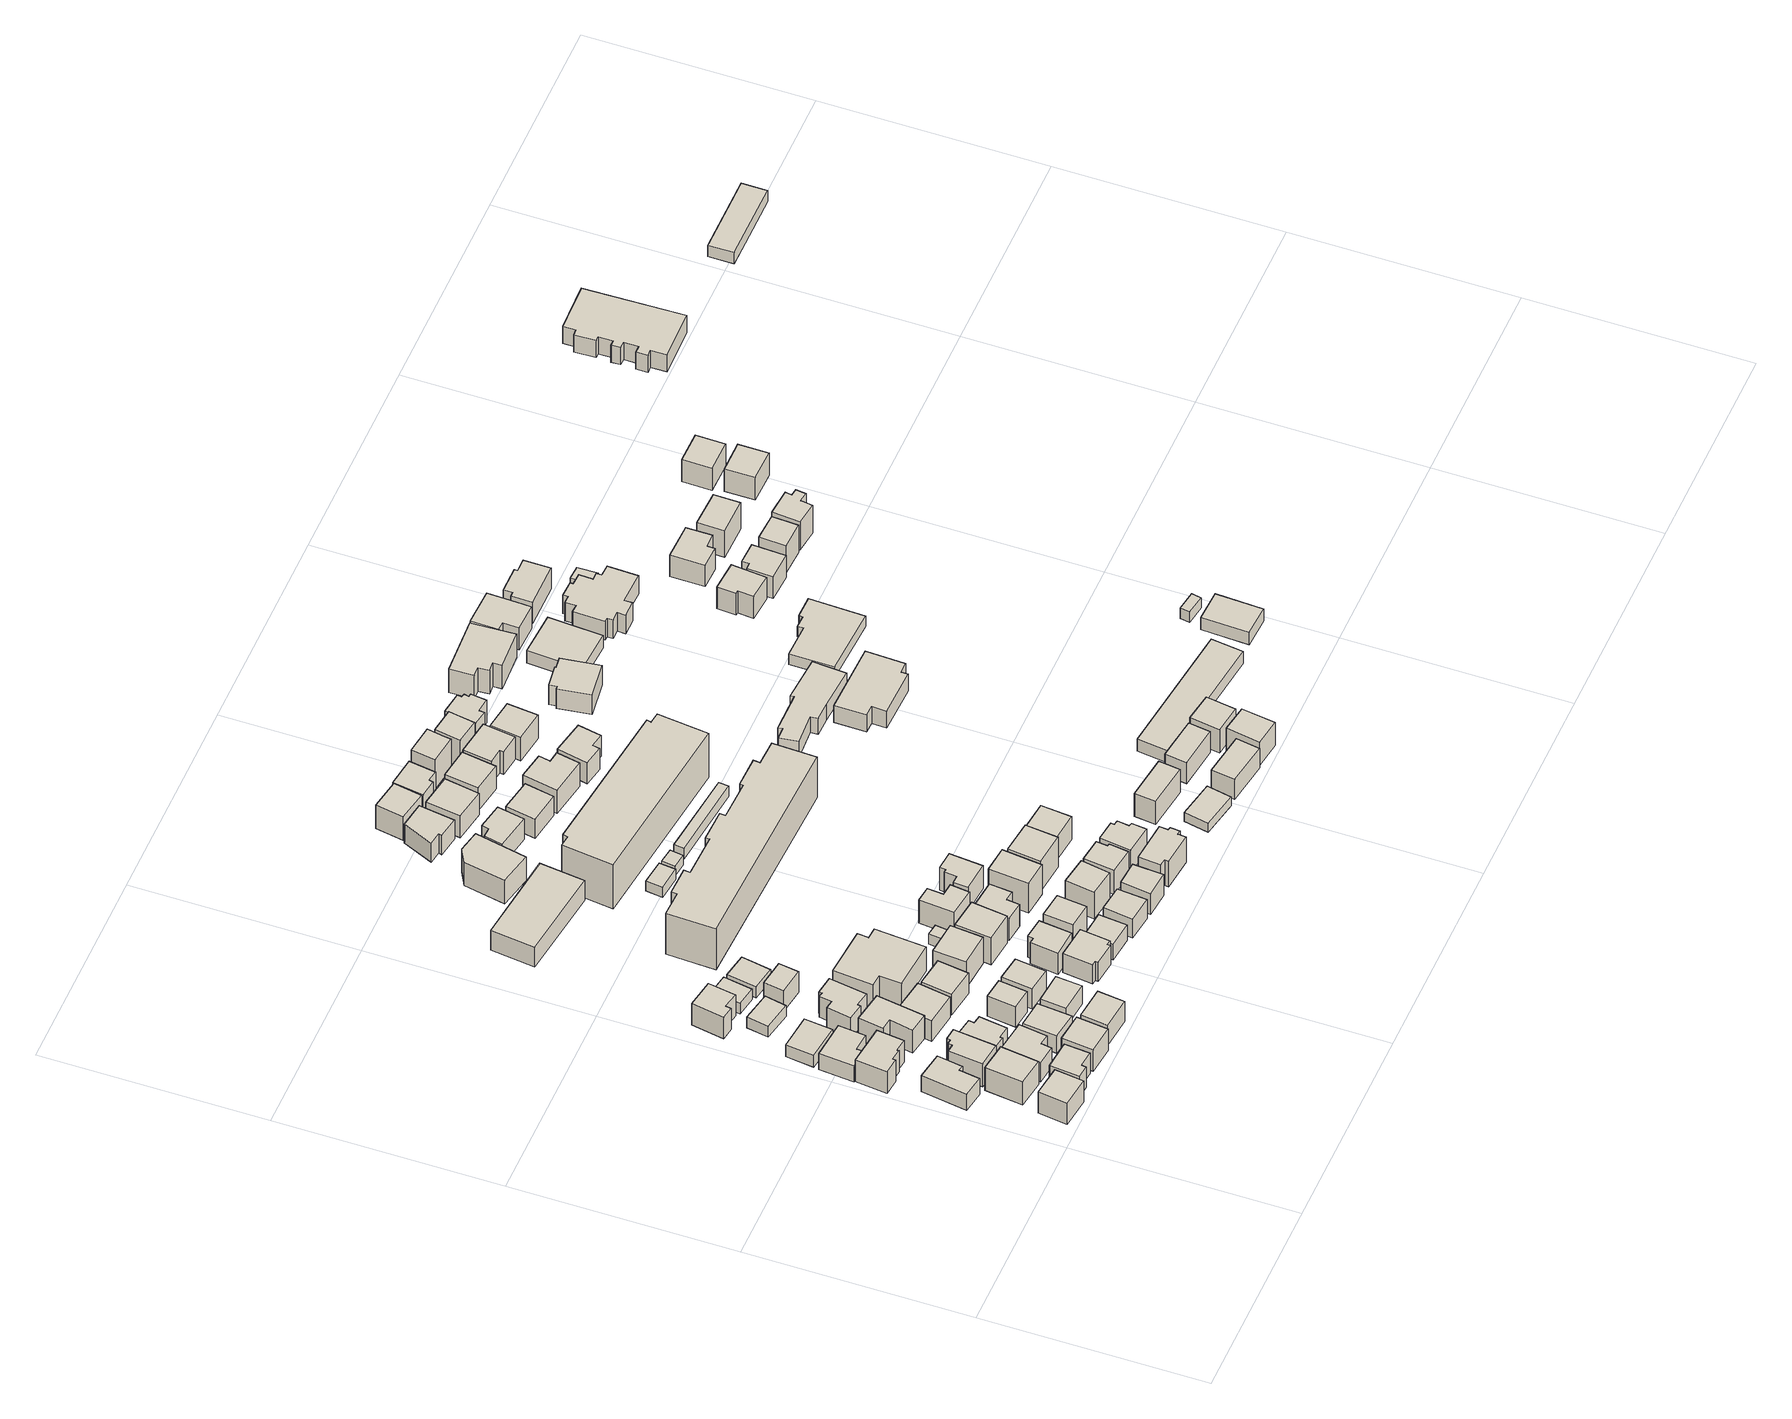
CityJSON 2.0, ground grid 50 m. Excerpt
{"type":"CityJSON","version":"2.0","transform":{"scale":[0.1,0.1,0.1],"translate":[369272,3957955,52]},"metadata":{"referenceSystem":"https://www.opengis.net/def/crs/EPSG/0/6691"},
"CityObjects":{
"building1":{"type":"Building","attributes":{"measuredHeight":7},"geometry":[{"type":"Solid","lod":"1","boundaries":[[[[0,1,2,3]],[[2,4,5,3]],[[1,6,4,2]],[[0,7,6,1]],[[3,5,7,0]],[[4,6,7,5]]]]}]},
"building2":{"type":"Building","attributes":{"measuredHeight":4.6},"geometry":[{"type":"Solid","lod":"1","boundaries":[[[[8,9,10,11,12,13]],[[12,14,15,13]],[[11,16,14,12]],[[10,17,16,11]],[[9,18,17,10]],[[8,19,18,9]],[[13,15,19,8]],[[14,16,17,18,19,15]]]]}]},
"building3":{"type":"Building","attributes":{"measuredHeight":7.2},"geometry":[{"type":"Solid","lod":"1","boundaries":[[[[20,21,22,23]],[[22,24,25,23]],[[21,26,24,22]],[[20,27,26,21]],[[23,25,27,20]],[[24,26,27,25]]]]}]},
"building4":{"type":"Building","attributes":{"measuredHeight":7},"geometry":[{"type":"Solid","lod":"1","boundaries":[[[[28,29,30,31,32,33,34,35]],[[34,36,37,35]],[[33,38,36,34]],[[32,39,38,33]],[[31,40,39,32]],[[30,41,40,31]],[[29,42,41,30]],[[28,43,42,29]],[[35,37,43,28]],[[36,38,39,40,41,42,43,37]]]]}]},
"building5":{"type":"Building","attributes":{"measuredHeight":6.6},"geometry":[{"type":"Solid","lod":"1","boundaries":[[[[44,45,46,47,48,49]],[[48,50,51,49]],[[47,52,50,48]],[[46,53,52,47]],[[45,54,53,46]],[[44,55,54,45]],[[49,51,55,44]],[[50,52,53,54,55,51]]]]}]},
"building6":{"type":"Building","attributes":{"measuredHeight":7},"geometry":[{"type":"Solid","lod":"1","boundaries":[[[[56,57,58,59,60,61,62,63]],[[62,64,65,63]],[[61,66,64,62]],[[60,67,66,61]],[[59,68,67,60]],[[58,69,68,59]],[[57,70,69,58]],[[56,71,70,57]],[[63,65,71,56]],[[64,66,67,68,69,70,71,65]]]]}]},
"building7":{"type":"Building","attributes":{"measuredHeight":6.3},"geometry":[{"type":"Solid","lod":"1","boundaries":[[[[72,73,74,75,76,77]],[[76,78,79,77]],[[75,80,78,76]],[[74,81,80,75]],[[73,82,81,74]],[[72,83,82,73]],[[77,79,83,72]],[[78,80,81,82,83,79]]]]}]},
"building8":{"type":"Building","attributes":{"measuredHeight":6.3},"geometry":[{"type":"Solid","lod":"1","boundaries":[[[[84,85,86,87,88,89]],[[88,90,91,89]],[[87,92,90,88]],[[86,93,92,87]],[[85,94,93,86]],[[84,95,94,85]],[[89,91,95,84]],[[90,92,93,94,95,91]]]]}]},
"building9":{"type":"Building","attributes":{"measuredHeight":4},"geometry":[{"type":"Solid","lod":"1","boundaries":[[[[96,97,98,99]],[[98,100,101,99]],[[97,102,100,98]],[[96,103,102,97]],[[99,101,103,96]],[[100,102,103,101]]]]}]},
"building10":{"type":"Building","attributes":{"measuredHeight":6.7},"geometry":[{"type":"Solid","lod":"1","boundaries":[[[[104,105,106,107]],[[106,108,109,107]],[[105,110,108,106]],[[104,111,110,105]],[[107,109,111,104]],[[108,110,111,109]]]]}]},
"building11":{"type":"Building","attributes":{"measuredHeight":5.9},"geometry":[{"type":"Solid","lod":"1","boundaries":[[[[112,113,114,115,116,117,118,119]],[[118,120,121,119]],[[117,122,120,118]],[[116,123,122,117]],[[115,124,123,116]],[[114,125,124,115]],[[113,126,125,114]],[[112,127,126,113]],[[119,121,127,112]],[[120,122,123,124,125,126,127,121]]]]}]},
"building12":{"type":"Building","attributes":{"measuredHeight":7.3},"geometry":[{"type":"Solid","lod":"1","boundaries":[[[[128,129,130,131,132,133]],[[132,134,135,133]],[[131,136,134,132]],[[130,137,136,131]],[[129,138,137,130]],[[128,139,138,129]],[[133,135,139,128]],[[134,136,137,138,139,135]]]]}]},
"building13":{"type":"Building","attributes":{"measuredHeight":6.9},"geometry":[{"type":"Solid","lod":"1","boundaries":[[[[140,141,142,143,144,145]],[[144,146,147,145]],[[143,148,146,144]],[[142,149,148,143]],[[141,150,149,142]],[[140,151,150,141]],[[145,147,151,140]],[[146,148,149,150,151,147]]]]}]},
"building14":{"type":"Building","attributes":{"measuredHeight":4.8},"geometry":[{"type":"Solid","lod":"1","boundaries":[[[[152,153,154,155]],[[154,156,157,155]],[[153,158,156,154]],[[152,159,158,153]],[[155,157,159,152]],[[156,158,159,157]]]]}]},
"building15":{"type":"Building","attributes":{"measuredHeight":3.1},"geometry":[{"type":"Solid","lod":"1","boundaries":[[[[160,161,162,163]],[[162,164,165,163]],[[161,166,164,162]],[[160,167,166,161]],[[163,165,167,160]],[[164,166,167,165]]]]}]},
"building16":{"type":"Building","attributes":{"measuredHeight":6.9},"geometry":[{"type":"Solid","lod":"1","boundaries":[[[[168,169,170,171,172,173,174,175,176,177]],[[176,178,179,177]],[[175,180,178,176]],[[174,181,180,175]],[[173,182,181,174]],[[172,183,182,173]],[[171,184,183,172]],[[170,185,184,171]],[[169,186,185,170]],[[168,187,186,169]],[[177,179,187,168]],[[178,180,181,182,183,184,185,186,187,179]]]]}]},
"building17":{"type":"Building","attributes":{"measuredHeight":7.7},"geometry":[{"type":"Solid","lod":"1","boundaries":[[[[188,189,190,191]],[[190,192,193,191]],[[189,194,192,190]],[[188,195,194,189]],[[191,193,195,188]],[[192,194,195,193]]]]}]},
"building18":{"type":"Building","attributes":{"measuredHeight":6.4},"geometry":[{"type":"Solid","lod":"1","boundaries":[[[[196,197,198,199]],[[198,200,201,199]],[[197,202,200,198]],[[196,203,202,197]],[[199,201,203,196]],[[200,202,203,201]]]]}]},
"building19":{"type":"Building","attributes":{"measuredHeight":3},"geometry":[{"type":"Solid","lod":"1","boundaries":[[[[204,205,206,207]],[[206,208,209,207]],[[205,210,208,206]],[[204,211,210,205]],[[207,209,211,204]],[[208,210,211,209]]]]}]},
"building20":{"type":"Building","attributes":{"measuredHeight":6.6},"geometry":[{"type":"Solid","lod":"1","boundaries":[[[[212,213,214,215]],[[214,216,217,215]],[[213,218,216,214]],[[212,219,218,213]],[[215,217,219,212]],[[216,218,219,217]]]]}]},
"building21":{"type":"Building","attributes":{"measuredHeight":5.8},"geometry":[{"type":"Solid","lod":"1","boundaries":[[[[220,221,222,223]],[[222,224,225,223]],[[221,226,224,222]],[[220,227,226,221]],[[223,225,227,220]],[[224,226,227,225]]]]}]},
"building22":{"type":"Building","attributes":{"measuredHeight":6.7},"geometry":[{"type":"Solid","lod":"1","boundaries":[[[[228,229,230,231]],[[230,232,233,231]],[[229,234,232,230]],[[228,235,234,229]],[[231,233,235,228]],[[232,234,235,233]]]]}]},
"building23":{"type":"Building","attributes":{"measuredHeight":7},"geometry":[{"type":"Solid","lod":"1","boundaries":[[[[236,237,238,239]],[[238,240,241,239]],[[237,242,240,238]],[[236,243,242,237]],[[239,241,243,236]],[[240,242,243,241]]]]}]},
"building24":{"type":"Building","attributes":{"measuredHeight":3.4},"geometry":[{"type":"Solid","lod":"1","boundaries":[[[[244,245,246,247]],[[246,248,249,247]],[[245,250,248,246]],[[244,251,250,245]],[[247,249,251,244]],[[248,250,251,249]]]]}]},
"building25":{"type":"Building","attributes":{"measuredHeight":5.9},"geometry":[{"type":"Solid","lod":"1","boundaries":[[[[252,253,254,255]],[[254,256,257,255]],[[253,258,256,254]],[[252,259,258,253]],[[255,257,259,252]],[[256,258,259,257]]]]}]},
"building26":{"type":"Building","attributes":{"measuredHeight":7.7},"geometry":[{"type":"Solid","lod":"1","boundaries":[[[[260,261,262,263,264,265,266,267]],[[266,268,269,267]],[[265,270,268,266]],[[264,271,270,265]],[[263,272,271,264]],[[262,273,272,263]],[[261,274,273,262]],[[260,275,274,261]],[[267,269,275,260]],[[268,270,271,272,273,274,275,269]]]]}]},
"building27":{"type":"Building","attributes":{"measuredHeight":9.1},"geometry":[{"type":"Solid","lod":"1","boundaries":[[[[276,277,278,279]],[[278,280,281,279]],[[277,282,280,278]],[[276,283,282,277]],[[279,281,283,276]],[[280,282,283,281]]]]}]},
"building28":{"type":"Building","attributes":{"measuredHeight":6.4},"geometry":[{"type":"Solid","lod":"1","boundaries":[[[[284,285,286,287,288,289,290,291]],[[290,292,293,291]],[[289,294,292,290]],[[288,295,294,289]],[[287,296,295,288]],[[286,297,296,287]],[[285,298,297,286]],[[284,299,298,285]],[[291,293,299,284]],[[292,294,295,296,297,298,299,293]]]]}]},
"building29":{"type":"Building","attributes":{"measuredHeight":6.7},"geometry":[{"type":"Solid","lod":"1","boundaries":[[[[300,301,302,303,304,305]],[[304,306,307,305]],[[303,308,306,304]],[[302,309,308,303]],[[301,310,309,302]],[[300,311,310,301]],[[305,307,311,300]],[[306,308,309,310,311,307]]]]}]},
"building30":{"type":"Building","attributes":{"measuredHeight":7.5},"geometry":[{"type":"Solid","lod":"1","boundaries":[[[[312,313,314,315]],[[314,316,317,315]],[[313,318,316,314]],[[312,319,318,313]],[[315,317,319,312]],[[316,318,319,317]]]]}]},
"building31":{"type":"Building","attributes":{"measuredHeight":9.3},"geometry":[{"type":"Solid","lod":"1","boundaries":[[[[320,321,322,323]],[[322,324,325,323]],[[321,326,324,322]],[[320,327,326,321]],[[323,325,327,320]],[[324,326,327,325]]]]}]},
"building32":{"type":"Building","attributes":{"measuredHeight":3},"geometry":[{"type":"Solid","lod":"1","boundaries":[[[[328,329,330,331]],[[330,332,333,331]],[[329,334,332,330]],[[328,335,334,329]],[[331,333,335,328]],[[332,334,335,333]]]]}]},
"building33":{"type":"Building","attributes":{"measuredHeight":6},"geometry":[{"type":"Solid","lod":"1","boundaries":[[[[336,337,338,339]],[[338,340,341,339]],[[337,342,340,338]],[[336,343,342,337]],[[339,341,343,336]],[[340,342,343,341]]]]}]},
"building34":{"type":"Building","attributes":{"measuredHeight":7.3},"geometry":[{"type":"Solid","lod":"1","boundaries":[[[[344,345,346,347]],[[346,348,349,347]],[[345,350,348,346]],[[344,351,350,345]],[[347,349,351,344]],[[348,350,351,349]]]]}]},
"building35":{"type":"Building","attributes":{"measuredHeight":7.1},"geometry":[{"type":"Solid","lod":"1","boundaries":[[[[352,353,354,355,356,357]],[[356,358,359,357]],[[355,360,358,356]],[[354,361,360,355]],[[353,362,361,354]],[[352,363,362,353]],[[357,359,363,352]],[[358,360,361,362,363,359]]]]}]},
"building36":{"type":"Building","attributes":{"measuredHeight":7.9},"geometry":[{"type":"Solid","lod":"1","boundaries":[[[[364,365,366,367,368,369]],[[368,370,371,369]],[[367,372,370,368]],[[366,373,372,367]],[[365,374,373,366]],[[364,375,374,365]],[[369,371,375,364]],[[370,372,373,374,375,371]]]]}]},
"building37":{"type":"Building","attributes":{"measuredHeight":6.5},"geometry":[{"type":"Solid","lod":"1","boundaries":[[[[376,377,378,379]],[[378,380,381,379]],[[377,382,380,378]],[[376,383,382,377]],[[379,381,383,376]],[[380,382,383,381]]]]}]},
"building38":{"type":"Building","attributes":{"measuredHeight":7.7},"geometry":[{"type":"Solid","lod":"1","boundaries":[[[[384,385,386,387,388]],[[387,389,390,388]],[[386,391,389,387]],[[385,392,391,386]],[[384,393,392,385]],[[388,390,393,384]],[[389,391,392,393,390]]]]}]},
"building39":{"type":"Building","attributes":{"measuredHeight":3},"geometry":[{"type":"Solid","lod":"1","boundaries":[[[[394,395,396,397]],[[396,398,399,397]],[[395,400,398,396]],[[394,401,400,395]],[[397,399,401,394]],[[398,400,401,399]]]]}]},
"building40":{"type":"Building","attributes":{"measuredHeight":8.4},"geometry":[{"type":"Solid","lod":"1","boundaries":[[[[402,403,404,405]],[[404,406,407,405]],[[403,408,406,404]],[[402,409,408,403]],[[405,407,409,402]],[[406,408,409,407]]]]}]},
"building41":{"type":"Building","attributes":{"measuredHeight":6.6},"geometry":[{"type":"Solid","lod":"1","boundaries":[[[[410,411,412,413,414,415,416,417]],[[416,418,419,417]],[[415,420,418,416]],[[414,421,420,415]],[[413,422,421,414]],[[412,423,422,413]],[[411,424,423,412]],[[410,425,424,411]],[[417,419,425,410]],[[418,420,421,422,423,424,425,419]]]]}]},
"building42":{"type":"Building","attributes":{"measuredHeight":9.5},"geometry":[{"type":"Solid","lod":"1","boundaries":[[[[426,427,428,429]],[[428,430,431,429]],[[427,432,430,428]],[[426,433,432,427]],[[429,431,433,426]],[[430,432,433,431]]]]}]},
"building43":{"type":"Building","attributes":{"measuredHeight":6.7},"geometry":[{"type":"Solid","lod":"1","boundaries":[[[[434,435,436,437]],[[436,438,439,437]],[[435,440,438,436]],[[434,441,440,435]],[[437,439,441,434]],[[438,440,441,439]]]]}]},
"building44":{"type":"Building","attributes":{"measuredHeight":12.7},"geometry":[{"type":"Solid","lod":"1","boundaries":[[[[442,443,444,445,446,447,448,449,450,451,452,453,454,455,456,457]],[[456,458,459,457]],[[455,460,458,456]],[[454,461,460,455]],[[453,462,461,454]],[[452,463,462,453]],[[451,464,463,452]],[[450,465,464,451]],[[449,466,465,450]],[[448,467,466,449]],[[447,468,467,448]],[[446,469,468,447]],[[445,470,469,446]],[[444,471,470,445]],[[443,472,471,444]],[[442,473,472,443]],[[457,459,473,442]],[[458,460,461,462,463,464,465,466,467,468,469,470,471,472,473,459]]]]}]},
"building45":{"type":"Building","attributes":{"measuredHeight":2.9},"geometry":[{"type":"Solid","lod":"1","boundaries":[[[[474,475,476,477]],[[476,478,479,477]],[[475,480,478,476]],[[474,481,480,475]],[[477,479,481,474]],[[478,480,481,479]]]]}]},
"building46":{"type":"Building","attributes":{"measuredHeight":8.2},"geometry":[{"type":"Solid","lod":"1","boundaries":[[[[482,483,484,485,486,487]],[[486,488,489,487]],[[485,490,488,486]],[[484,491,490,485]],[[483,492,491,484]],[[482,493,492,483]],[[487,489,493,482]],[[488,490,491,492,493,489]]]]}]},
"building47":{"type":"Building","attributes":{"measuredHeight":7.6},"geometry":[{"type":"Solid","lod":"1","boundaries":[[[[494,495,496,497,498,499]],[[498,500,501,499]],[[497,502,500,498]],[[496,503,502,497]],[[495,504,503,496]],[[494,505,504,495]],[[499,501,505,494]],[[500,502,503,504,505,501]]]]}]},
"building48":{"type":"Building","attributes":{"measuredHeight":6.5},"geometry":[{"type":"Solid","lod":"1","boundaries":[[[[506,507,508,509,510,511]],[[510,512,513,511]],[[509,514,512,510]],[[508,515,514,509]],[[507,516,515,508]],[[506,517,516,507]],[[511,513,517,506]],[[512,514,515,516,517,513]]]]}]},
"building49":{"type":"Building","attributes":{"measuredHeight":8.7},"geometry":[{"type":"Solid","lod":"1","boundaries":[[[[518,519,520,521]],[[520,522,523,521]],[[519,524,522,520]],[[518,525,524,519]],[[521,523,525,518]],[[522,524,525,523]]]]}]},
"building50":{"type":"Building","attributes":{"measuredHeight":8.3},"geometry":[{"type":"Solid","lod":"1","boundaries":[[[[526,527,528,529,530,531,532,533,534,535]],[[534,536,537,535]],[[533,538,536,534]],[[532,539,538,533]],[[531,540,539,532]],[[530,541,540,531]],[[529,542,541,530]],[[528,543,542,529]],[[527,544,543,528]],[[526,545,544,527]],[[535,537,545,526]],[[536,538,539,540,541,542,543,544,545,537]]]]}]},
"building51":{"type":"Building","attributes":{"measuredHeight":7.4},"geometry":[{"type":"Solid","lod":"1","boundaries":[[[[546,547,548,549,550]],[[549,551,552,550]],[[548,553,551,549]],[[547,554,553,548]],[[546,555,554,547]],[[550,552,555,546]],[[551,553,554,555,552]]]]}]},
"building52":{"type":"Building","attributes":{"measuredHeight":12.7},"geometry":[{"type":"Solid","lod":"1","boundaries":[[[[556,557,558,559,560,561,562,563]],[[562,564,565,563]],[[561,566,564,562]],[[560,567,566,561]],[[559,568,567,560]],[[558,569,568,559]],[[557,570,569,558]],[[556,571,570,557]],[[563,565,571,556]],[[564,566,567,568,569,570,571,565]]]]}]},
"building53":{"type":"Building","attributes":{"measuredHeight":8.4},"geometry":[{"type":"Solid","lod":"1","boundaries":[[[[572,573,574,575,576,577,578,579]],[[578,580,581,579]],[[577,582,580,578]],[[576,583,582,577]],[[575,584,583,576]],[[574,585,584,575]],[[573,586,585,574]],[[572,587,586,573]],[[579,581,587,572]],[[580,582,583,584,585,586,587,581]]]]}]},
"building54":{"type":"Building","attributes":{"measuredHeight":6.9},"geometry":[{"type":"Solid","lod":"1","boundaries":[[[[588,589,590,591]],[[590,592,593,591]],[[589,594,592,590]],[[588,595,594,589]],[[591,593,595,588]],[[592,594,595,593]]]]}]},
"building55":{"type":"Building","attributes":{"measuredHeight":6.2},"geometry":[{"type":"Solid","lod":"1","boundaries":[[[[596,597,598,599]],[[598,600,601,599]],[[597,602,600,598]],[[596,603,602,597]],[[599,601,603,596]],[[600,602,603,601]]]]}]},
"building56":{"type":"Building","attributes":{"measuredHeight":7.4},"geometry":[{"type":"Solid","lod":"1","boundaries":[[[[604,605,606,607]],[[606,608,609,607]],[[605,610,608,606]],[[604,611,610,605]],[[607,609,611,604]],[[608,610,611,609]]]]}]},
"building57":{"type":"Building","attributes":{"measuredHeight":3},"geometry":[{"type":"Solid","lod":"1","boundaries":[[[[612,613,614,615]],[[614,616,617,615]],[[613,618,616,614]],[[612,619,618,613]],[[615,617,619,612]],[[616,618,619,617]]]]}]},
"building58":{"type":"Building","attributes":{"measuredHeight":6.2},"geometry":[{"type":"Solid","lod":"1","boundaries":[[[[620,621,622,623,624,625,626]],[[625,627,628,626]],[[624,629,627,625]],[[623,630,629,624]],[[622,631,630,623]],[[621,632,631,622]],[[620,633,632,621]],[[626,628,633,620]],[[627,629,630,631,632,633,628]]]]}]},
"building59":{"type":"Building","attributes":{"measuredHeight":7.4},"geometry":[{"type":"Solid","lod":"1","boundaries":[[[[634,635,636,637]],[[636,638,639,637]],[[635,640,638,636]],[[634,641,640,635]],[[637,639,641,634]],[[638,640,641,639]]]]}]},
"building60":{"type":"Building","attributes":{"measuredHeight":7.8},"geometry":[{"type":"Solid","lod":"1","boundaries":[[[[642,643,644,645,646,647]],[[646,648,649,647]],[[645,650,648,646]],[[644,651,650,645]],[[643,652,651,644]],[[642,653,652,643]],[[647,649,653,642]],[[648,650,651,652,653,649]]]]}]},
"building61":{"type":"Building","attributes":{"measuredHeight":2.6},"geometry":[{"type":"Solid","lod":"1","boundaries":[[[[654,655,656,657]],[[656,658,659,657]],[[655,660,658,656]],[[654,661,660,655]],[[657,659,661,654]],[[658,660,661,659]]]]}]},
"building62":{"type":"Building","attributes":{"measuredHeight":9.2},"geometry":[{"type":"Solid","lod":"1","boundaries":[[[[662,663,664,665,666]],[[665,667,668,666]],[[664,669,667,665]],[[663,670,669,664]],[[662,671,670,663]],[[666,668,671,662]],[[667,669,670,671,668]]]]}]},
"building63":{"type":"Building","attributes":{"measuredHeight":7.4},"geometry":[{"type":"Solid","lod":"1","boundaries":[[[[672,673,674,675]],[[674,676,677,675]],[[673,678,676,674]],[[672,679,678,673]],[[675,677,679,672]],[[676,678,679,677]]]]}]},
"building64":{"type":"Building","attributes":{"measuredHeight":7.4},"geometry":[{"type":"Solid","lod":"1","boundaries":[[[[680,681,682,683,684,685]],[[684,686,687,685]],[[683,688,686,684]],[[682,689,688,683]],[[681,690,689,682]],[[680,691,690,681]],[[685,687,691,680]],[[686,688,689,690,691,687]]]]}]},
"building65":{"type":"Building","attributes":{"measuredHeight":6.9},"geometry":[{"type":"Solid","lod":"1","boundaries":[[[[692,693,694,695,696,697]],[[696,698,699,697]],[[695,700,698,696]],[[694,701,700,695]],[[693,702,701,694]],[[692,703,702,693]],[[697,699,703,692]],[[698,700,701,702,703,699]]]]}]},
"building66":{"type":"Building","attributes":{"measuredHeight":8.1},"geometry":[{"type":"Solid","lod":"1","boundaries":[[[[704,705,706,707,708]],[[707,709,710,708]],[[706,711,709,707]],[[705,712,711,706]],[[704,713,712,705]],[[708,710,713,704]],[[709,711,712,713,710]]]]}]},
"building67":{"type":"Building","attributes":{"measuredHeight":7.3},"geometry":[{"type":"Solid","lod":"1","boundaries":[[[[714,715,716,717]],[[716,718,719,717]],[[715,720,718,716]],[[714,721,720,715]],[[717,719,721,714]],[[718,720,721,719]]]]}]},
"building68":{"type":"Building","attributes":{"measuredHeight":6.7},"geometry":[{"type":"Solid","lod":"1","boundaries":[[[[722,723,724,725]],[[724,726,727,725]],[[723,728,726,724]],[[722,729,728,723]],[[725,727,729,722]],[[726,728,729,727]]]]}]},
"building69":{"type":"Building","attributes":{"measuredHeight":7.3},"geometry":[{"type":"Solid","lod":"1","boundaries":[[[[730,731,732,733,734,735,736,737,738,739,740]],[[739,741,742,740]],[[738,743,741,739]],[[737,744,743,738]],[[736,745,744,737]],[[735,746,745,736]],[[734,747,746,735]],[[733,748,747,734]],[[732,749,748,733]],[[731,750,749,732]],[[730,751,750,731]],[[740,742,751,730]],[[741,743,744,745,746,747,748,749,750,751,742]]]]}]},
"building70":{"type":"Building","attributes":{"measuredHeight":7.3},"geometry":[{"type":"Solid","lod":"1","boundaries":[[[[752,753,754,755]],[[754,756,757,755]],[[753,758,756,754]],[[752,759,758,753]],[[755,757,759,752]],[[756,758,759,757]]]]}]},
"building71":{"type":"Building","attributes":{"measuredHeight":7.7},"geometry":[{"type":"Solid","lod":"1","boundaries":[[[[760,761,762,763]],[[762,764,765,763]],[[761,766,764,762]],[[760,767,766,761]],[[763,765,767,760]],[[764,766,767,765]]]]}]},
"building72":{"type":"Building","attributes":{"measuredHeight":5.8},"geometry":[{"type":"Solid","lod":"1","boundaries":[[[[768,769,770,771,772,773,774,775,776,777,778]],[[777,779,780,778]],[[776,781,779,777]],[[775,782,781,776]],[[774,783,782,775]],[[773,784,783,774]],[[772,785,784,773]],[[771,786,785,772]],[[770,787,786,771]],[[769,788,787,770]],[[768,789,788,769]],[[778,780,789,768]],[[779,781,782,783,784,785,786,787,788,789,780]]]]}]},
"building73":{"type":"Building","attributes":{"measuredHeight":8.6},"geometry":[{"type":"Solid","lod":"1","boundaries":[[[[790,791,792,793]],[[792,794,795,793]],[[791,796,794,792]],[[790,797,796,791]],[[793,795,797,790]],[[794,796,797,795]]]]}]},
"building74":{"type":"Building","attributes":{"measuredHeight":7},"geometry":[{"type":"Solid","lod":"1","boundaries":[[[[798,799,800,801,802,803,804,805]],[[804,806,807,805]],[[803,808,806,804]],[[802,809,808,803]],[[801,810,809,802]],[[800,811,810,801]],[[799,812,811,800]],[[798,813,812,799]],[[805,807,813,798]],[[806,808,809,810,811,812,813,807]]]]}]},
"building75":{"type":"Building","attributes":{"measuredHeight":6.3},"geometry":[{"type":"Solid","lod":"1","boundaries":[[[[814,815,816,817,818,819,820,821]],[[820,822,823,821]],[[819,824,822,820]],[[818,825,824,819]],[[817,826,825,818]],[[816,827,826,817]],[[815,828,827,816]],[[814,829,828,815]],[[821,823,829,814]],[[822,824,825,826,827,828,829,823]]]]}]},
"building76":{"type":"Building","attributes":{"measuredHeight":7.2},"geometry":[{"type":"Solid","lod":"1","boundaries":[[[[830,831,832,833,834,835,836,837]],[[836,838,839,837]],[[835,840,838,836]],[[834,841,840,835]],[[833,842,841,834]],[[832,843,842,833]],[[831,844,843,832]],[[830,845,844,831]],[[837,839,845,830]],[[838,840,841,842,843,844,845,839]]]]}]},
"building77":{"type":"Building","attributes":{"measuredHeight":4},"geometry":[{"type":"Solid","lod":"1","boundaries":[[[[846,847,848,849]],[[848,850,851,849]],[[847,852,850,848]],[[846,853,852,847]],[[849,851,853,846]],[[850,852,853,851]]]]}]},
"building78":{"type":"Building","attributes":{"measuredHeight":4.4},"geometry":[{"type":"Solid","lod":"1","boundaries":[[[[854,855,856,857]],[[856,858,859,857]],[[855,860,858,856]],[[854,861,860,855]],[[857,859,861,854]],[[858,860,861,859]]]]}]},
"building79":{"type":"Building","attributes":{"measuredHeight":7},"geometry":[{"type":"Solid","lod":"1","boundaries":[[[[862,863,864,865,866,867,868]],[[867,869,870,868]],[[866,871,869,867]],[[865,872,871,866]],[[864,873,872,865]],[[863,874,873,864]],[[862,875,874,863]],[[868,870,875,862]],[[869,871,872,873,874,875,870]]]]}]},
"building80":{"type":"Building","attributes":{"measuredHeight":3},"geometry":[{"type":"Solid","lod":"1","boundaries":[[[[876,877,878,879,880,881,882,883]],[[882,884,885,883]],[[881,886,884,882]],[[880,887,886,881]],[[879,888,887,880]],[[878,889,888,879]],[[877,890,889,878]],[[876,891,890,877]],[[883,885,891,876]],[[884,886,887,888,889,890,891,885]]]]}]},
"building81":{"type":"Building","attributes":{"measuredHeight":7.6},"geometry":[{"type":"Solid","lod":"1","boundaries":[[[[892,893,894,895,896,897,898,899,900,901,902,903,904,905,906,907,908,909,910,911]],[[910,912,913,911]],[[909,914,912,910]],[[908,915,914,909]],[[907,916,915,908]],[[906,917,916,907]],[[905,918,917,906]],[[904,919,918,905]],[[903,920,919,904]],[[902,921,920,903]],[[901,922,921,902]],[[900,923,922,901]],[[899,924,923,900]],[[898,925,924,899]],[[897,926,925,898]],[[896,927,926,897]],[[895,928,927,896]],[[894,929,928,895]],[[893,930,929,894]],[[892,931,930,893]],[[911,913,931,892]],[[912,914,915,916,917,918,919,920,921,922,923,924,925,926,927,928,929,930,931,913]]]]}]},
"building82":{"type":"Building","attributes":{"measuredHeight":7},"geometry":[{"type":"Solid","lod":"1","boundaries":[[[[932,933,934,935,936,937,938,939]],[[938,940,941,939]],[[937,942,940,938]],[[936,943,942,937]],[[935,944,943,936]],[[934,945,944,935]],[[933,946,945,934]],[[932,947,946,933]],[[939,941,947,932]],[[940,942,943,944,945,946,947,941]]]]}]},
"building83":{"type":"Building","attributes":{"measuredHeight":6.8},"geometry":[{"type":"Solid","lod":"1","boundaries":[[[[948,949,950,951,952,953]],[[952,954,955,953]],[[951,956,954,952]],[[950,957,956,951]],[[949,958,957,950]],[[948,959,958,949]],[[953,955,959,948]],[[954,956,957,958,959,955]]]]}]},
"building84":{"type":"Building","attributes":{"measuredHeight":3.5},"geometry":[{"type":"Solid","lod":"1","boundaries":[[[[960,961,962,963]],[[962,964,965,963]],[[961,966,964,962]],[[960,967,966,961]],[[963,965,967,960]],[[964,966,967,965]]]]}]},
"building85":{"type":"Building","attributes":{"measuredHeight":3},"geometry":[{"type":"Solid","lod":"1","boundaries":[[[[968,969,970,971]],[[970,972,973,971]],[[969,974,972,970]],[[968,975,974,969]],[[971,973,975,968]],[[972,974,975,973]]]]}]},
"building86":{"type":"Building","attributes":{"measuredHeight":3},"geometry":[{"type":"Solid","lod":"1","boundaries":[[[[976,977,978,979]],[[978,980,981,979]],[[977,982,980,978]],[[976,983,982,977]],[[979,981,983,976]],[[980,982,983,981]]]]}]},
"building87":{"type":"Building","attributes":{"measuredHeight":6.9},"geometry":[{"type":"Solid","lod":"1","boundaries":[[[[984,985,986,987,988,989]],[[988,990,991,989]],[[987,992,990,988]],[[986,993,992,987]],[[985,994,993,986]],[[984,995,994,985]],[[989,991,995,984]],[[990,992,993,994,995,991]]]]}]},
"building88":{"type":"Building","attributes":{"measuredHeight":6.6},"geometry":[{"type":"Solid","lod":"1","boundaries":[[[[996,997,998,999,1000,1001]],[[1000,1002,1003,1001]],[[999,1004,1002,1000]],[[998,1005,1004,999]],[[997,1006,1005,998]],[[996,1007,1006,997]],[[1001,1003,1007,996]],[[1002,1004,1005,1006,1007,1003]]]]}]},
"building89":{"type":"Building","attributes":{"measuredHeight":7.8},"geometry":[{"type":"Solid","lod":"1","boundaries":[[[[1008,1009,1010,1011]],[[1010,1012,1013,1011]],[[1009,1014,1012,1010]],[[1008,1015,1014,1009]],[[1011,1013,1015,1008]],[[1012,1014,1015,1013]]]]}]},
"building90":{"type":"Building","attributes":{"measuredHeight":9.3},"geometry":[{"type":"Solid","lod":"1","boundaries":[[[[1016,1017,1018,1019]],[[1018,1020,1021,1019]],[[1017,1022,1020,1018]],[[1016,1023,1022,1017]],[[1019,1021,1023,1016]],[[1020,1022,1023,1021]]]]}]},
"building91":{"type":"Building","attributes":{"measuredHeight":8},"geometry":[{"type":"Solid","lod":"1","boundaries":[[[[1024,1025,1026,1027,1028,1029,1030,1031]],[[1030,1032,1033,1031]],[[1029,1034,1032,1030]],[[1028,1035,1034,1029]],[[1027,1036,1035,1028]],[[1026,1037,1036,1027]],[[1025,1038,1037,1026]],[[1024,1039,1038,1025]],[[1031,1033,1039,1024]],[[1032,1034,1035,1036,1037,1038,1039,1033]]]]}]},
"building92":{"type":"Building","attributes":{"measuredHeight":7},"geometry":[{"type":"Solid","lod":"1","boundaries":[[[[1040,1041,1042,1043]],[[1042,1044,1045,1043]],[[1041,1046,1044,1042]],[[1040,1047,1046,1041]],[[1043,1045,1047,1040]],[[1044,1046,1047,1045]]]]}]},
"building93":{"type":"Building","attributes":{"measuredHeight":7},"geometry":[{"type":"Solid","lod":"1","boundaries":[[[[1048,1049,1050,1051]],[[1050,1052,1053,1051]],[[1049,1054,1052,1050]],[[1048,1055,1054,1049]],[[1051,1053,1055,1048]],[[1052,1054,1055,1053]]]]}]},
"building94":{"type":"Building","attributes":{"measuredHeight":6.6},"geometry":[{"type":"Solid","lod":"1","boundaries":[[[[1056,1057,1058,1059,1060,1061,1062,1063,1064,1065,1066,1067,1068,1069,1070,1071]],[[1070,1072,1073,1071]],[[1069,1074,1072,1070]],[[1068,1075,1074,1069]],[[1067,1076,1075,1068]],[[1066,1077,1076,1067]],[[1065,1078,1077,1066]],[[1064,1079,1078,1065]],[[1063,1080,1079,1064]],[[1062,1081,1080,1063]],[[1061,1082,1081,1062]],[[1060,1083,1082,1061]],[[1059,1084,1083,1060]],[[1058,1085,1084,1059]],[[1057,1086,1085,1058]],[[1056,1087,1086,1057]],[[1071,1073,1087,1056]],[[1072,1074,1075,1076,1077,1078,1079,1080,1081,1082,1083,1084,1085,1086,1087,1073]]]]}]},
"building95":{"type":"Building","attributes":{"measuredHeight":3.5},"geometry":[{"type":"Solid","lod":"1","boundaries":[[[[1088,1089,1090,1091]],[[1090,1092,1093,1091]],[[1089,1094,1092,1090]],[[1088,1095,1094,1089]],[[1091,1093,1095,1088]],[[1092,1094,1095,1093]]]]}]}
},
"vertices":[
[54,82,20],[123,73,20],[115,8,20],[45,17,20],[115,8,81],[45,17,81],[123,73,81],[54,82,81],
[92,311,15],[83,254,15],[71,256,15],[64,210,15],[14,218,15],[30,321,15],[14,218,61],[30,321,61],[64,210,61],[71,256,61],[83,254,61],[92,311,61],
[66,119,17],[77,204,17],[141,195,17],[130,110,17],[141,195,83],[130,110,83],[77,204,83],[66,119,83],
[94,382,14],[65,386,14],[65,382,14],[39,385,14],[38,379,14],[1,383,14],[9,454,14],[101,443,14],[9,454,76],[101,443,76],[1,383,76],[38,379,76],[39,385,76],[65,382,76],[65,386,76],[94,382,76],
[132,88,19],[198,82,19],[193,25,19],[156,29,19],[155,19,19],[126,21,19],[155,19,78],[126,21,78],[156,29,78],[193,25,78],[198,82,78],[132,88,78],
[154,301,15],[143,206,15],[86,212,15],[95,289,15],[113,287,15],[114,297,15],[125,296,15],[126,304,15],[125,296,80],[126,304,80],[114,297,80],[113,287,80],[95,289,80],[86,212,80],[143,206,80],[154,301,80],
[7,455,14],[14,533,14],[100,525,14],[94,464,14],[53,467,14],[52,450,14],[53,467,60],[52,450,60],[94,464,60],[100,525,60],[14,533,60],[7,455,60],
[150,197,17],[221,187,17],[212,124,17],[188,127,17],[184,103,17],[138,109,17],[184,103,72],[138,109,72],[188,127,72],[212,124,72],[221,187,72],[150,197,72],
[25,608,12],[105,599,12],[98,536,12],[18,545,12],[98,536,46],[18,545,46],[105,599,46],[25,608,46],
[265,14,20],[200,21,20],[208,92,20],[273,85,20],[208,92,81],[273,85,81],[200,21,81],[265,14,81],
[163,296,13],[207,289,13],[205,276,13],[224,273,13],[215,210,13],[187,214,13],[186,208,13],[150,213,13],[186,208,59],[150,213,59],[187,214,59],[215,210,59],[224,273,59],[205,276,59],[207,289,59],[163,296,59],
[123,375,14],[132,428,14],[106,432,14],[115,488,14],[186,476,14],[169,368,14],[186,476,80],[169,368,80],[115,488,80],[106,432,80],[132,428,80],[123,375,80],
[105,803,10],[95,741,10],[59,748,10],[57,736,10],[28,741,10],[41,814,10],[28,741,71],[41,814,71],[57,736,71],[59,748,71],[95,741,71],[105,803,71],
[294,177,16],[287,100,16],[224,108,16],[232,184,16],[224,108,65],[232,184,65],[287,100,65],[294,177,65],
[140,696,10],[130,647,10],[64,660,10],[73,709,10],[64,660,41],[73,709,41],[130,647,41],[140,696,41],
[204,584,11],[191,500,11],[157,506,11],[156,499,11],[118,505,11],[127,560,11],[146,557,11],[151,585,11],[161,583,11],[162,590,11],[161,583,71],[162,590,71],[151,585,71],[146,557,71],[127,560,71],[118,505,71],[156,499,71],[157,506,71],[191,500,71],[204,584,71],
[244,342,11],[169,353,11],[181,428,11],[256,416,11],[181,428,70],[256,416,70],[169,353,70],[244,342,70],
[351,12,19],[278,20,19],[285,81,19],[358,73,19],[285,81,77],[358,73,77],[278,20,77],[351,12,77],
[160,792,10],[149,727,10],[103,735,10],[114,800,10],[103,735,40],[114,800,40],[149,727,40],[160,792,40],
[319,268,14],[311,204,14],[263,210,14],[271,274,14],[263,210,72],[271,274,72],[311,204,72],[319,268,72],
[208,693,10],[201,648,10],[141,657,10],[149,702,10],[141,657,69],[149,702,69],[201,648,69],[208,693,69],
[304,174,16],[373,168,16],[368,109,16],[298,117,16],[368,109,69],[298,117,69],[373,168,69],[304,174,69],
[261,411,11],[328,401,11],[318,332,11],[251,342,11],[318,332,70],[251,342,70],[328,401,70],[261,411,70],
[224,778,9],[212,712,9],[157,721,9],[168,788,9],[157,721,40],[168,788,40],[212,712,40],[224,778,40],
[387,259,13],[378,190,13],[322,198,13],[331,267,13],[322,198,71],[331,267,71],[378,190,71],[387,259,71],
[332,574,10],[330,549,10],[356,547,10],[347,433,10],[235,442,10],[239,491,10],[211,493,10],[219,583,10],[211,493,79],[219,583,79],[239,491,79],[235,442,79],[347,433,79],[356,547,79],[330,549,79],[332,574,79],
[406,335,11],[330,342,11],[336,415,11],[413,408,11],[336,415,86],[413,408,86],[330,342,86],[406,335,86],
[502,102,15],[491,104,15],[491,96,15],[438,102,15],[439,109,15],[428,110,15],[436,177,15],[510,169,15],[436,177,70],[510,169,70],[428,110,70],[439,109,70],[438,102,70],[491,96,70],[491,104,70],[502,102,70],
[437,247,13],[450,245,13],[452,258,13],[499,252,13],[491,179,13],[429,184,13],[491,179,74],[429,184,74],[499,252,74],[452,258,74],[450,245,74],[437,247,74],
[298,1236,7],[286,1136,7],[79,1162,7],[91,1261,7],[79,1162,64],[91,1261,64],[286,1136,64],[298,1236,64],
[475,310,12],[407,318,12],[416,399,12],[485,390,12],[416,399,89],[485,390,89],[407,318,89],[475,310,89],
[443,451,11],[439,418,11],[412,421,11],[416,455,11],[412,421,41],[416,455,41],[439,418,41],[443,451,41],
[510,159,15],[570,153,15],[564,90,15],[504,96,15],[564,90,60],[504,96,60],[570,153,60],[510,159,60],
[567,240,12],[560,174,12],[503,181,12],[510,247,12],[503,181,85],[510,247,85],[560,174,85],[567,240,85],
[482,309,12],[490,387,12],[557,380,12],[552,330,12],[529,332,12],[526,304,12],[529,332,75],[526,304,75],[552,330,75],[557,380,75],[490,387,75],[482,309,75],
[464,494,10],[499,490,10],[496,454,10],[525,451,10],[520,408,10],[456,416,10],[520,408,77],[456,416,77],[525,451,77],[496,454,77],[499,490,77],[464,494,77],
[583,148,15],[641,141,15],[635,74,15],[574,82,15],[635,74,69],[574,82,69],[641,141,69],[583,148,69],
[321,1382,5],[297,1265,5],[221,1281,5],[239,1374,5],[272,1392,5],[239,1374,72],[272,1392,72],[221,1281,72],[297,1265,72],[321,1382,72],
[408,1025,8],[404,988,8],[348,994,8],[353,1032,8],[348,994,37],[353,1032,37],[404,988,37],[408,1025,37],
[659,163,13],[597,173,13],[607,238,13],[670,228,13],[607,238,89],[670,228,89],[597,173,89],[659,163,89],
[604,484,11],[597,409,11],[530,415,11],[533,448,11],[551,447,11],[553,475,11],[561,474,11],[562,488,11],[561,474,77],[562,488,77],[553,475,77],[551,447,77],[533,448,77],[530,415,77],[597,409,77],[604,484,77],
[624,294,12],[566,300,12],[575,389,12],[634,383,12],[575,389,97],[634,383,97],[566,300,97],[624,294,97],
[708,134,17],[704,66,17],[645,71,17],[654,138,17],[645,71,77],[654,138,77],[704,66,77],[708,134,77],
[427,925,8],[427,934,8],[500,932,8],[499,919,8],[588,916,8],[589,924,8],[660,922,8],[659,907,8],[717,905,8],[714,807,8],[201,824,8],[205,933,8],[263,931,8],[264,944,8],[329,942,8],[328,928,8],[329,942,125],[328,928,125],[264,944,125],[263,931,125],[205,933,125],[201,824,125],[714,807,125],[717,905,125],[659,907,125],[660,922,125],[589,924,125],[588,916,125],[499,919,125],[500,932,125],[427,934,125],[427,925,125],
[450,1018,8],[446,988,8],[412,992,8],[416,1023,8],[412,992,36],[416,1023,36],[446,988,36],[450,1018,36],
[731,151,14],[673,159,14],[681,228,14],[734,221,14],[731,196,14],[737,195,14],[731,196,84],[737,195,84],[734,221,84],[681,228,84],[673,159,84],[731,151,84],
[305,1527,5],[363,1518,5],[351,1438,5],[302,1446,5],[304,1454,5],[275,1458,5],[304,1454,60],[275,1458,60],[302,1446,60],[351,1438,60],[363,1518,60],[305,1527,60],
[398,1308,7],[316,1323,7],[325,1365,7],[346,1364,7],[350,1380,7],[409,1369,7],[350,1380,67],[409,1369,67],[346,1364,67],[325,1365,67],[316,1323,67],[398,1308,67],
[713,364,12],[705,291,12],[631,299,12],[639,373,12],[631,299,98],[639,373,98],[705,291,98],[713,364,98],
[814,118,15],[812,98,15],[819,97,15],[817,75,15],[808,76,15],[806,58,15],[731,66,15],[732,75,15],[716,77,15],[721,127,15],[716,77,88],[721,127,88],[732,75,88],[731,66,88],[806,58,88],[808,76,88],[817,75,88],[819,97,88],[812,98,88],[814,118,88],
[392,1583,4],[383,1532,4],[381,1520,4],[312,1532,4],[323,1595,4],[312,1532,71],[323,1595,71],[381,1520,71],[383,1532,71],[392,1583,71],
[679,1156,7],[677,1146,7],[702,1143,7],[689,1028,7],[284,1075,7],[298,1190,7],[323,1187,7],[325,1198,7],[323,1187,134],[325,1198,134],[298,1190,134],[284,1075,134],[689,1028,134],[702,1143,134],[677,1146,134],[679,1156,134],
[808,142,13],[742,151,13],[752,221,13],[798,215,13],[797,207,13],[808,205,13],[804,178,13],[812,176,13],[804,178,77],[812,176,77],[808,205,77],[797,207,77],[798,215,77],[752,221,77],[742,151,77],[808,142,77],
[442,1494,7],[429,1416,7],[357,1428,7],[369,1506,7],[357,1428,69],[369,1506,69],[429,1416,69],[442,1494,69],
[493,1343,7],[481,1277,7],[409,1289,7],[421,1356,7],[409,1289,62],[421,1356,62],[481,1277,62],[493,1343,62],
[786,293,12],[719,300,12],[727,369,12],[793,362,12],[727,369,77],[793,362,77],[719,300,77],[786,293,77],
[657,995,7],[655,972,7],[463,993,7],[466,1016,7],[463,993,37],[466,1016,37],[655,972,37],[657,995,37],
[462,1578,6],[455,1531,6],[453,1518,6],[428,1522,6],[426,1512,6],[385,1518,6],[396,1587,6],[385,1518,68],[396,1587,68],[426,1512,68],[428,1522,68],[453,1518,68],[455,1531,68],[462,1578,68],
[519,1487,7],[507,1410,7],[438,1421,7],[449,1497,7],[438,1421,73],[449,1497,73],[507,1410,73],[519,1487,73],
[564,1341,6],[559,1315,6],[585,1311,6],[575,1258,6],[489,1273,6],[503,1352,6],[489,1273,73],[503,1352,73],[575,1258,73],[585,1311,73],[559,1315,73],[564,1341,73],
[992,85,17],[981,30,17],[897,46,17],[908,101,17],[897,46,43],[908,101,43],[981,30,43],[992,85,43],
[532,1530,6],[530,1514,6],[465,1523,6],[474,1578,6],[539,1569,6],[474,1578,89],[539,1569,89],[465,1523,89],[530,1514,89],[532,1530,89],
[887,199,15],[987,186,15],[981,138,15],[881,151,15],[981,138,81],[881,151,81],[987,186,81],[887,199,81],
[597,1404,7],[550,1410,7],[551,1419,7],[517,1423,7],[526,1488,7],[607,1476,7],[526,1488,72],[607,1476,72],[517,1423,72],[551,1419,72],[550,1410,72],[597,1404,72],
[667,1248,6],[636,1254,6],[633,1238,6],[587,1247,6],[601,1316,6],[677,1301,6],[601,1316,66],[677,1301,66],[587,1247,66],[633,1238,66],[636,1254,66],[667,1248,66],
[601,1547,6],[598,1529,6],[591,1488,6],[534,1497,6],[544,1555,6],[534,1497,87],[544,1555,87],[591,1488,87],[598,1529,87],[601,1547,87],
[676,1452,5],[669,1383,5],[599,1393,5],[608,1462,5],[599,1393,72],[608,1462,72],[669,1383,72],[676,1452,72],
[1106,67,18],[1097,14,18],[999,29,18],[1007,82,18],[999,29,75],[1007,82,75],[1097,14,75],[1106,67,75],
[673,1494,4],[641,1498,4],[640,1486,4],[605,1491,4],[615,1561,4],[665,1554,4],[664,1544,4],[672,1542,4],[670,1531,4],[677,1530,4],[677,1528,4],[677,1530,69],[677,1528,69],[670,1531,69],[672,1542,69],[664,1544,69],[665,1554,69],[615,1561,69],[605,1491,69],[640,1486,69],[641,1498,69],[673,1494,69],
[1103,121,17],[1006,134,17],[1013,183,17],[1110,170,17],[1013,183,77],[1110,170,77],[1006,134,77],[1103,121,77],
[1103,16,19],[1115,92,19],[1176,82,19],[1165,7,19],[1176,82,86],[1165,7,86],[1115,92,86],[1103,16,86],
[1020,936,7],[1015,861,7],[919,867,7],[878,868,7],[877,885,7],[806,881,7],[800,923,7],[827,924,7],[825,934,7],[917,934,7],[916,943,7],[917,934,52],[916,943,52],[825,934,52],[827,924,52],[800,923,52],[806,881,52],[877,885,52],[878,868,52],[919,867,52],[1015,861,52],[1020,936,52],
[1172,94,18],[1107,103,18],[1117,170,18],[1182,160,18],[1117,170,85],[1182,160,85],[1107,103,85],[1172,94,85],
[851,1317,6],[768,1306,6],[758,1379,6],[765,1380,6],[762,1397,6],[813,1404,6],[814,1401,6],[839,1404,6],[814,1401,62],[839,1404,62],[813,1404,62],[762,1397,62],[765,1380,62],[758,1379,62],[768,1306,62],[851,1317,62],
[942,747,8],[943,780,8],[918,781,8],[919,851,8],[1081,847,8],[1078,759,8],[1053,759,8],[1053,744,8],[1053,759,56],[1053,744,56],[1078,759,56],[1081,847,56],[919,851,56],[918,781,56],[943,780,56],[942,747,56],
[858,1602,3],[863,1504,3],[772,1499,3],[771,1519,3],[750,1518,3],[748,1542,3],[726,1541,3],[724,1595,3],[726,1541,70],[724,1595,70],[748,1542,70],[750,1518,70],[771,1519,70],[772,1499,70],[863,1504,70],[858,1602,70],
[1355,148,16],[1046,187,16],[1055,258,16],[1364,220,16],[1055,258,51],[1364,220,51],[1046,187,51],[1355,148,51],
[954,1473,5],[947,1352,5],[846,1358,5],[854,1479,5],[846,1358,41],[854,1479,41],[947,1352,41],[954,1473,41],
[947,1524,4],[946,1504,4],[883,1506,4],[884,1542,4],[864,1543,4],[866,1604,4],[949,1601,4],[866,1604,67],[949,1601,67],[864,1543,67],[884,1542,67],[883,1506,67],[946,1504,67],[947,1524,67],
[1112,990,8],[1112,1003,8],[1140,1002,8],[1141,1011,8],[1191,1010,8],[1187,887,8],[1034,893,8],[1035,992,8],[1034,893,38],[1035,992,38],[1187,887,38],[1191,1010,38],[1141,1011,38],[1140,1002,38],[1112,1003,38],[1112,990,38],
[1043,1460,5],[1043,1453,5],[1070,1452,5],[1069,1421,5],[1086,1421,5],[1086,1409,5],[1112,1408,5],[1110,1340,5],[1037,1342,5],[1037,1324,5],[999,1325,5],[1000,1343,5],[978,1343,5],[978,1356,5],[969,1357,5],[971,1427,5],[989,1426,5],[989,1450,5],[1006,1450,5],[1006,1461,5],[1006,1450,58],[1006,1461,58],[989,1450,58],[989,1426,58],[971,1427,58],[969,1357,58],[978,1356,58],[978,1343,58],[1000,1343,58],[999,1325,58],[1037,1324,58],[1037,1342,58],[1110,1340,58],[1112,1408,58],[1086,1409,58],[1086,1421,58],[1069,1421,58],[1070,1452,58],[1043,1453,58],[1043,1460,58],
[1061,1507,4],[960,1507,4],[960,1554,4],[971,1554,4],[971,1574,4],[1031,1574,4],[1031,1567,4],[1061,1567,4],[1031,1567,65],[1061,1567,65],[1031,1574,65],[971,1574,65],[971,1554,65],[960,1554,65],[960,1507,65],[1061,1507,65],
[1187,1097,7],[1128,1102,7],[1131,1137,7],[1124,1138,7],[1127,1180,7],[1194,1175,7],[1127,1180,70],[1194,1175,70],[1124,1138,70],[1131,1137,70],[1128,1102,70],[1187,1097,70],
[1478,256,21],[1474,151,21],[1403,154,21],[1407,259,21],[1403,154,56],[1407,259,56],[1474,151,56],[1478,256,56],
[1107,1470,5],[1108,1425,5],[1074,1425,5],[1075,1472,5],[1074,1425,36],[1075,1472,36],[1108,1425,36],[1107,1470,36],
[1468,302,19],[1464,280,19],[1419,287,19],[1423,309,19],[1419,287,49],[1423,309,49],[1464,280,49],[1468,302,49],
[1259,1157,8],[1256,1082,8],[1192,1085,8],[1194,1143,8],[1209,1143,8],[1209,1159,8],[1209,1143,71],[1209,1159,71],[1194,1143,71],[1192,1085,71],[1256,1082,71],[1259,1157,71],
[1257,1239,8],[1225,1239,8],[1225,1222,8],[1174,1223,8],[1175,1299,8],[1257,1297,8],[1175,1299,69],[1257,1297,69],[1174,1223,69],[1225,1222,69],[1225,1239,69],[1257,1239,69],
[1332,1143,8],[1329,1084,8],[1267,1087,8],[1270,1146,8],[1267,1087,86],[1270,1146,86],[1329,1084,86],[1332,1143,86],
[1265,1276,8],[1348,1273,8],[1347,1214,8],[1263,1216,8],[1347,1214,84],[1263,1216,84],[1348,1273,84],[1265,1276,84],
[1402,1141,8],[1400,1126,8],[1416,1124,8],[1413,1101,8],[1392,1104,8],[1388,1077,8],[1336,1084,8],[1342,1146,8],[1336,1084,88],[1342,1146,88],[1388,1077,88],[1392,1104,88],[1413,1101,88],[1416,1124,88],[1400,1126,88],[1402,1141,88],
[1505,1215,8],[1432,1216,8],[1432,1282,8],[1505,1282,8],[1432,1282,72],[1505,1282,72],[1432,1216,72],[1505,1215,72],
[1499,1305,7],[1426,1306,7],[1427,1371,7],[1500,1370,7],[1427,1371,70],[1500,1370,70],[1426,1306,70],[1499,1305,70],
[1807,1731,7],[1813,1509,7],[1698,1506,7],[1697,1542,7],[1682,1541,7],[1682,1567,7],[1698,1567,7],[1698,1599,7],[1683,1599,7],[1682,1620,7],[1695,1620,7],[1694,1652,7],[1683,1652,7],[1681,1699,7],[1696,1700,7],[1696,1728,7],[1696,1700,56],[1696,1728,56],[1681,1699,56],[1683,1652,56],[1694,1652,56],[1695,1620,56],[1682,1620,56],[1683,1599,56],[1698,1599,56],[1698,1567,56],[1682,1567,56],[1682,1541,56],[1697,1542,56],[1698,1506,56],[1813,1509,56],[1807,1731,56],
[2199,1486,14],[2016,1487,14],[2016,1543,14],[2199,1543,14],[2016,1543,46],[2199,1543,46],[2016,1487,46],[2199,1486,46]
]}
